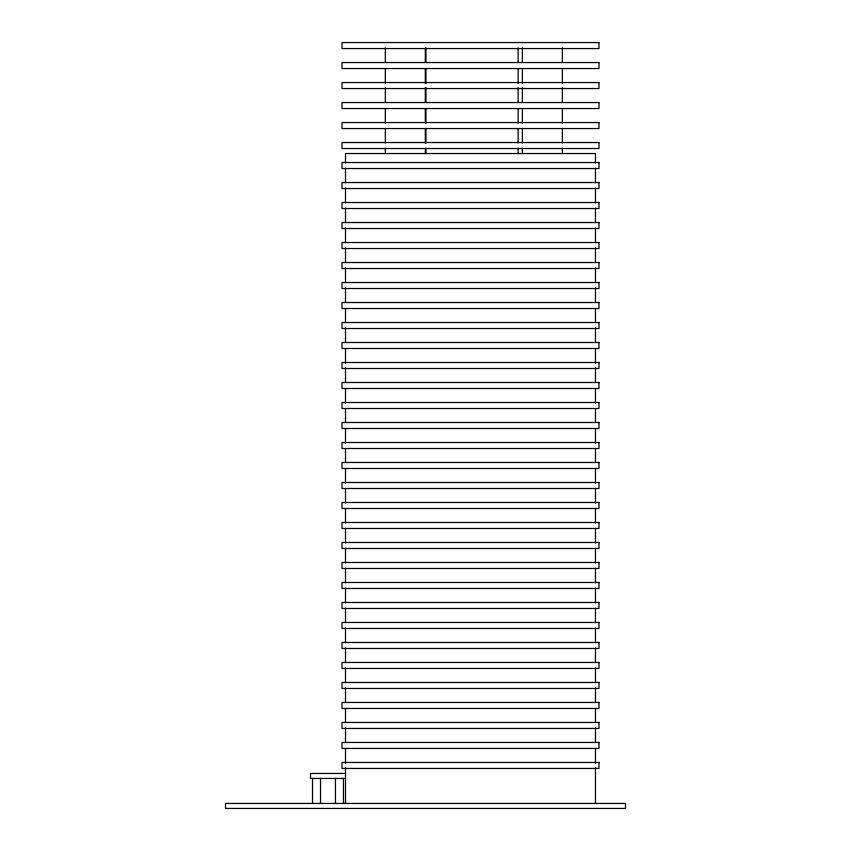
<?xml version="1.0" encoding="UTF-8"?>
<svg xmlns="http://www.w3.org/2000/svg" width="851" height="851" viewBox="0 0 851 851"><rect width="100%" height="100%" fill="white"/><g stroke="black" fill="none" stroke-linecap="round" stroke-linejoin="round"><path stroke-width="1.28" d="M345.506 773.453L310.519 773.453L310.519 778.452L345.506 778.452M595.477 162.839L595.477 153.531L345.506 153.531L345.506 162.839M595.477 168.158L595.477 182.774M595.477 188.092L595.477 202.708M595.477 208.027L595.477 222.643M595.477 227.962L595.477 242.588M595.477 247.896L595.477 262.523M595.477 267.831L595.477 282.458M595.477 287.776L595.477 302.392M595.477 309.041L595.477 322.327M595.477 327.646L595.477 342.262M595.477 348.91L595.477 363.526M595.477 367.515L595.477 382.131M595.477 388.779L595.477 403.406M595.477 408.714L595.477 422.011M595.477 428.649L595.477 443.275M595.477 448.594L595.477 461.88M595.477 468.529L595.477 483.145M595.477 488.463L595.477 503.079M595.477 508.398L595.477 523.014M595.477 528.333L595.477 542.949M595.477 548.267L595.477 562.894M595.477 568.202L595.477 582.829M595.477 588.137L595.477 602.763M595.477 608.082L595.477 622.698M595.477 628.017L595.477 642.633M595.477 647.951L595.477 662.567M595.477 667.886L595.477 682.502M595.477 687.821L595.477 702.437M595.477 709.085L595.477 722.382M595.477 727.69L595.477 742.317M595.477 748.954L595.477 763.581M595.477 767.57L595.477 803.45M562.383 47.837L562.383 62.368M562.383 68.974L562.383 83.504M562.383 87.472L562.383 102.003M562.383 108.609L562.383 123.15M562.383 128.427L562.383 142.968M562.383 148.255L562.383 153.531M522.386 47.837L522.386 62.368M522.386 68.974L522.386 83.504M522.386 87.472L522.386 102.003M522.386 108.609L522.386 123.15M522.386 128.427L522.386 142.968M522.386 148.255L522.386 153.531M518.131 47.837L518.131 62.368M518.131 68.974L518.131 83.504M518.131 87.472L518.131 102.003M518.131 108.609L518.131 123.15M518.131 128.427L518.131 142.968M518.131 148.255L518.131 153.531M425.936 47.837L425.936 62.368M425.936 68.974L425.936 83.504M425.936 87.472L425.936 102.003M425.936 108.609L425.936 123.15M425.936 128.427L425.936 142.968M425.936 148.255L425.936 153.531M425.319 47.837L425.319 62.368M425.319 68.974L425.319 83.504M425.319 87.472L425.319 102.003M425.319 108.609L425.319 123.15M425.319 128.427L425.319 142.968M425.319 148.255L425.319 153.531M385.333 47.837L385.333 62.368M385.333 68.974L385.333 83.504M385.333 87.472L385.333 102.003M385.333 108.609L385.333 123.15M385.333 128.427L385.333 142.968M385.333 148.255L385.333 153.531M345.506 168.158L345.506 182.774M345.506 188.092L345.506 202.708M345.506 208.027L345.506 222.643M345.506 227.962L345.506 242.588M345.506 247.896L345.506 262.523M345.506 267.831L345.506 282.458M345.506 287.776L345.506 302.392M345.506 309.041L345.506 322.327M345.506 327.646L345.506 342.262M345.506 348.91L345.506 363.526M345.506 367.515L345.506 382.131M345.506 388.779L345.506 403.406M345.506 408.714L345.506 422.011M345.506 428.649L345.506 443.275M345.506 448.594L345.506 461.88M345.506 468.529L345.506 483.145M345.506 488.463L345.506 503.079M345.506 508.398L345.506 523.014M345.506 528.333L345.506 542.949M345.506 548.267L345.506 562.894M345.506 568.202L345.506 582.829M345.506 588.137L345.506 602.763M345.506 608.082L345.506 622.698M345.506 628.017L345.506 642.633M345.506 647.951L345.506 662.567M345.506 667.886L345.506 682.502M345.506 687.821L345.506 702.437M345.506 709.085L345.506 722.382M345.506 727.69L345.506 742.317M345.506 748.954L345.506 763.581M345.506 767.57L345.506 803.45M343.464 778.452L343.464 803.45M335.464 778.452L335.464 803.45M320.519 778.452L320.519 803.45M312.519 778.452L312.519 803.45M598.976 42.55L342.006 42.55L342.006 48.55L598.976 48.55L598.976 42.55M598.976 62.548L342.006 62.548L342.006 68.548L598.976 68.548L598.976 62.548M598.976 82.547L342.006 82.547L342.006 88.547L598.976 88.547L598.976 82.547M598.976 102.546L342.006 102.546L342.006 108.545L598.976 108.545L598.976 102.546M598.976 122.544L342.006 122.544L342.006 128.544L598.976 128.544L598.976 122.544M598.976 142.532L342.006 142.532L342.006 148.531L598.976 148.531L598.976 142.532M598.976 162.53L342.006 162.53L342.006 168.53L598.976 168.53L598.976 162.53M598.976 182.529L342.006 182.529L342.006 188.528L598.976 188.528L598.976 182.529M598.976 202.527L342.006 202.527L342.006 208.527L598.976 208.527L598.976 202.527M598.976 222.526L342.006 222.526L342.006 228.525L598.976 228.525L598.976 222.526M598.976 242.524L342.006 242.524L342.006 248.524L598.976 248.524L598.976 242.524M598.976 262.523L342.006 262.523L342.006 268.522L598.976 268.522L598.976 262.523M598.976 282.521L342.006 282.521L342.006 288.521L598.976 288.521L598.976 282.521M598.976 302.52L342.006 302.52L342.006 308.519L598.976 308.519L598.976 302.52M598.976 322.518L342.006 322.518L342.006 328.518L598.976 328.518L598.976 322.518M598.976 342.506L342.006 342.506L342.006 348.506L598.976 348.506L598.976 342.506M598.976 362.505L342.006 362.505L342.006 368.504L598.976 368.504L598.976 362.505M598.976 382.503L342.006 382.503L342.006 388.503L598.976 388.503L598.976 382.503M598.976 402.502L342.006 402.502L342.006 408.501L598.976 408.501L598.976 402.502M598.976 422.5L342.006 422.5L342.006 428.5L598.976 428.5L598.976 422.5M598.976 442.499L342.006 442.499L342.006 448.498L598.976 448.498L598.976 442.499M598.976 462.497L342.006 462.497L342.006 468.497L598.976 468.497L598.976 462.497M598.976 482.496L342.006 482.496L342.006 488.495L598.976 488.495L598.976 482.496M598.976 502.494L342.006 502.494L342.006 508.494L598.976 508.494L598.976 502.494M598.976 522.482L342.006 522.482L342.006 528.482L598.976 528.482L598.976 522.482M598.976 542.481L342.006 542.481L342.006 548.48L598.976 548.48L598.976 542.481M598.976 562.479L342.006 562.479L342.006 568.479L598.976 568.479L598.976 562.479M598.976 582.478L342.006 582.478L342.006 588.477L598.976 588.477L598.976 582.478M598.976 602.476L342.006 602.476L342.006 608.476L598.976 608.476L598.976 602.476M598.976 622.475L342.006 622.475L342.006 628.474L598.976 628.474L598.976 622.475M598.976 642.473L342.006 642.473L342.006 648.473L598.976 648.473L598.976 642.473M598.976 662.472L342.006 662.472L342.006 668.471L598.976 668.471L598.976 662.472M598.976 682.47L342.006 682.47L342.006 688.47L598.976 688.47L598.976 682.47M598.976 702.469L342.006 702.469L342.006 708.468L598.976 708.468L598.976 702.469M598.976 722.456L342.006 722.456L342.006 728.456L598.976 728.456L598.976 722.456M598.976 742.455L342.006 742.455L342.006 748.455L598.976 748.455L598.976 742.455M598.976 762.453L342.006 762.453L342.006 768.453L598.976 768.453L598.976 762.453M625.474 803.45L225.526 803.45L225.526 808.45L625.474 808.45L625.474 803.45"/></g></svg>
